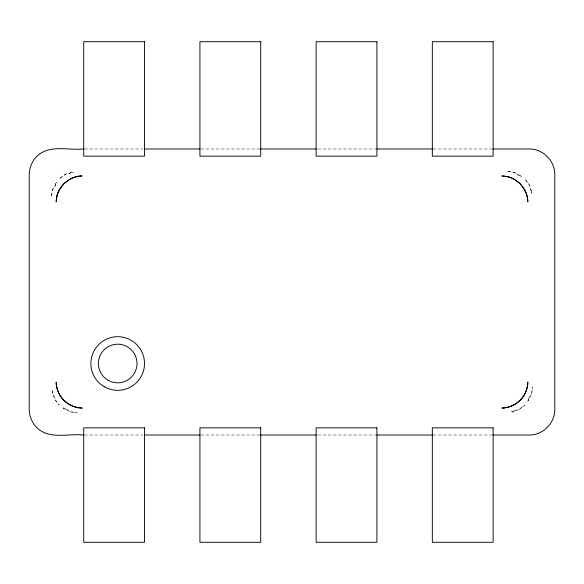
<?xml version="1.0" encoding="UTF-8"?>
<svg xmlns="http://www.w3.org/2000/svg" width="584" height="584" viewBox="0 0 584 584"><rect width="100%" height="100%" fill="white"/><g stroke="black" fill="none" stroke-linecap="round" stroke-linejoin="round"><path stroke-width="0.44" stroke-dasharray="2.92 2.19" d="M84.636 148.978L142.693 148.978M200.838 148.978L259.807 148.978M317.952 148.978L376.008 148.978M433.248 148.978L492.217 148.978M84.636 435.022L142.693 435.022M200.838 435.022L259.807 435.022M317.952 435.022L376.008 435.022M433.248 435.022L492.217 435.022M55.363 183.566L55.254 185.785L52.772 189.107L51.377 197.056A26.754 26.579 -45.1 0 1 52.772 189.107L55.254 185.785L55.37 183.573L57.312 182.485L55.363 183.566M528.746 398.215L528.637 400.434L526.688 401.515L528.637 400.434L528.746 398.215L531.228 394.894L532.623 386.944A26.754 26.579 -45.1 0 1 531.228 394.894L528.746 398.215M52.691 390.805L52.195 392.937L53.699 394.601L54.363 398.66L59.086 405.128L54.356 398.66L53.699 394.601L52.195 392.937L52.691 390.805M531.805 191.063L531.309 193.194L531.82 191.063L530.301 189.398L529.637 185.34L524.914 178.872L529.644 185.34L530.301 189.398L531.805 191.063M71.285 171.966L69.62 173.477L65.561 174.142L59.086 178.872L65.561 174.134L69.62 173.477L71.285 171.973L73.416 172.47L71.285 171.966M514.38 410.523L512.716 412.034L510.584 411.53L512.716 412.034L514.38 410.523L518.439 409.859L524.914 405.128L518.439 409.866L514.38 410.523M520.213 175.142L517.993 175.032L514.672 172.55L506.722 171.156A26.754 26.572 45 0 1 514.672 172.55L517.993 175.032L520.205 175.149L521.3 177.091L520.213 175.142M66.007 408.968L63.787 408.858L62.7 406.909L63.787 408.858L66.007 408.968L69.328 411.45L77.278 412.844A26.754 26.572 45 0 1 69.328 411.45L66.007 408.968"/><path stroke-width="0.88" d="M83.724 148.978C68.438 150.541 49.436 144.219 36.909 156.249C32.018 161.177 29.266 167.951 29.2 174.879L29.2 409.121C29.207 417.64 33.507 425.94 40.588 430.722C53.48 438.752 69.562 433.467 83.724 435.022M144.511 148.978L199.932 148.978M260.712 148.978L316.134 148.978M376.921 148.978L432.335 148.978M493.122 148.978L528.9 148.978C542.828 148.635 555.15 160.958 554.8 174.879L554.8 409.121C555.15 423.05 542.821 435.372 528.9 435.022L493.122 435.022M144.511 435.022L199.932 435.022M260.712 435.022L316.134 435.022M376.921 435.022L432.335 435.022M56.976 195.852L56.166 201.845A26.74 26.565 -45 0 1 59.152 190.136L63.882 183.661L70.35 178.938A26.747 26.565 -44.9 0 1 82.067 175.945C70.503 176.134 59.714 184.551 56.976 195.852M527.834 382.155C527.578 391.623 522.154 400.763 513.65 405.062A26.747 26.565 -44.9 0 1 501.933 408.055C511.38 407.836 520.475 402.266 524.855 393.871A26.74 26.565 -45 0 0 527.834 382.155M144.511 41.712L83.724 41.712L83.724 156.162L144.511 156.162L144.511 41.712M260.712 41.712L199.932 41.712L199.932 156.162L260.712 156.162L260.712 41.712M376.921 41.712L316.134 41.712L316.134 156.162L376.921 156.162L376.921 41.712M493.122 41.712L432.335 41.712L432.335 156.162L493.122 156.162L493.122 41.712M144.511 427.838L83.724 427.838L83.724 542.288L144.511 542.288L144.511 427.838M260.712 427.838L199.932 427.838L199.932 542.288L260.712 542.288L260.712 427.838M376.921 427.838L316.134 427.838L316.134 542.288L376.921 542.288L376.921 427.838M493.122 427.838L432.335 427.838L432.335 542.288L493.122 542.288L493.122 427.838M507.927 176.755L501.933 175.945A26.74 26.565 45 0 1 513.65 178.938L520.118 183.661L524.848 190.136A26.747 26.572 45.1 0 1 527.834 201.845C527.644 190.282 519.227 179.492 507.927 176.755M82.067 408.055C72.599 407.8 63.459 402.376 59.152 393.864A26.747 26.572 45.1 0 1 56.166 382.155C56.385 391.601 61.955 400.697 70.35 405.077A26.74 26.565 45 0 0 82.067 408.055M108.033 380.235A19.316 19.316 0 0 0 137.006 363.511A19.316 19.316 0 0 0 108.033 346.779A19.316 19.316 0 0 0 108.033 380.235M104.288 386.732A26.813 26.813 0 0 0 144.511 363.511A26.813 26.813 0 0 0 104.288 340.289A26.813 26.813 0 0 0 104.288 386.732"/></g></svg>
